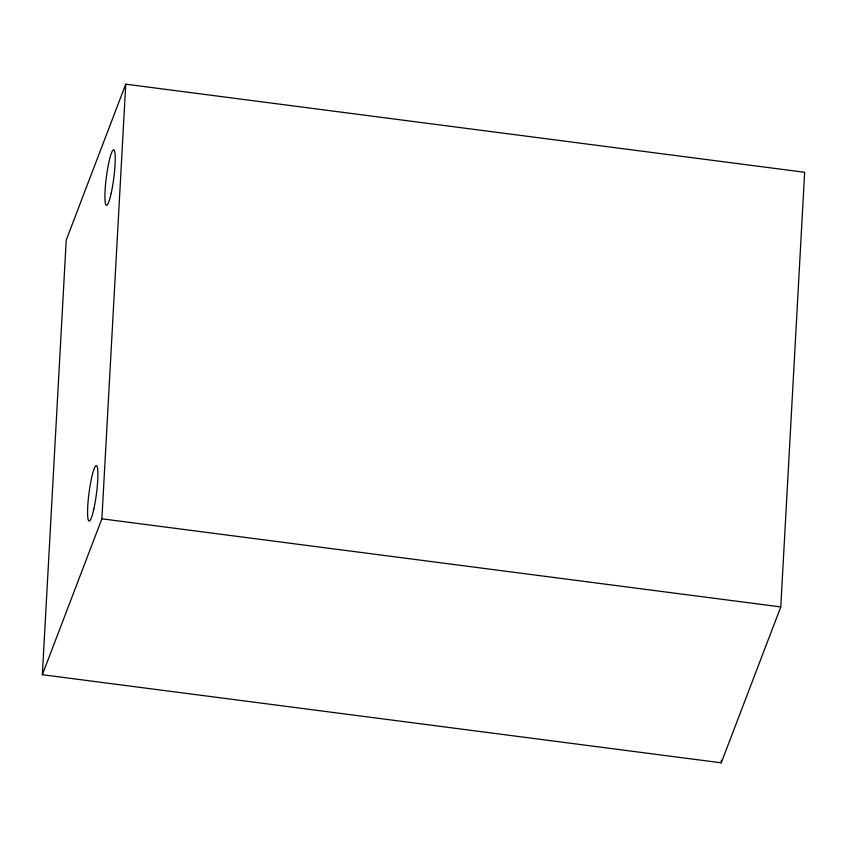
<?xml version="1.0" encoding="UTF-8"?>
<svg xmlns="http://www.w3.org/2000/svg" width="847" height="847" viewBox="0 0 847 847"><rect width="100%" height="100%" fill="white"/><g stroke="black" fill="none" stroke-linecap="round" stroke-linejoin="round"><path stroke-width="1.27" d="M42.35 674.71L66.225 240.072L125.748 84.181L804.65 172.29L780.775 606.928L721.252 762.819L42.35 674.71L101.884 518.809L125.748 84.181M721.252 762.819L721.39 760.183M101.884 518.809L780.775 606.928M93.826 509.1A27.94 3.737 -82.6 0 0 96.558 465.723A27.94 3.737 -82.6 0 0 87.813 505.225A27.94 3.737 -82.6 0 0 93.826 509.1M111.169 193.307A27.94 3.737 -82.6 0 0 113.9 149.94A27.94 3.737 -82.6 0 0 105.155 189.432A27.94 3.737 -82.6 0 0 111.169 193.307"/></g></svg>
